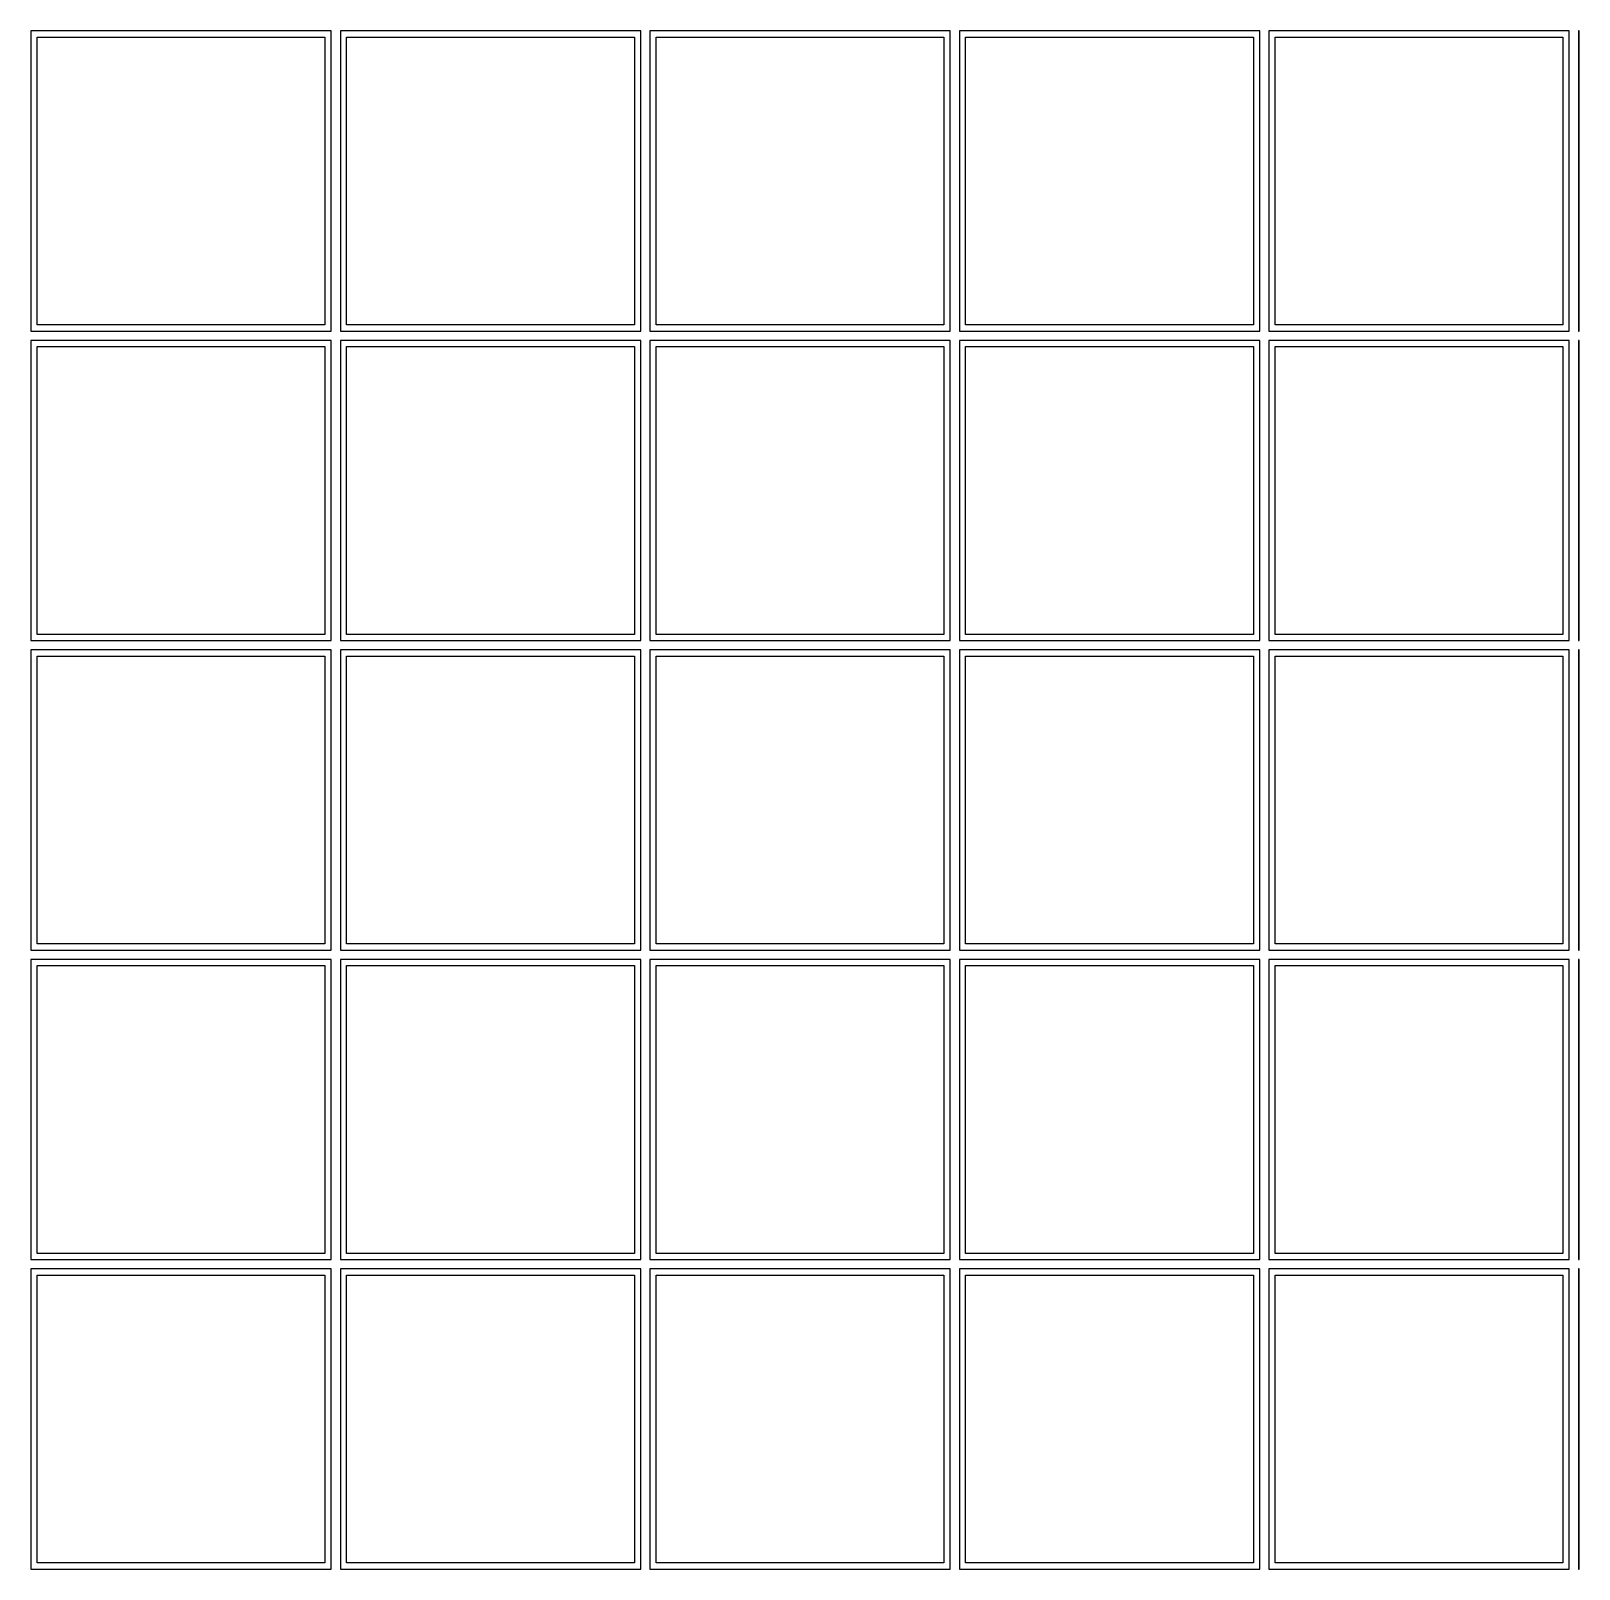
# Model space of a CAD drawing. Extents: x -169 to -28, y -170 to -29.
import ezdxf

# ---------------------------------------------------------------- set-up
doc = ezdxf.new("R2010")
doc.units = 0
doc.layers.get('0').update_dxf_attribs({"linetype": 'CONTINUOUS'})

msp = doc.modelspace()

# ---------------------------------------------------------------- linework, layer by layer
at = {"color": 7}
for points in [[(-168.724792, -29.327478), (-168.724792, -36.171367), (-168.724792, -43.015256), (-168.724792, -49.859144), (-168.724792, -56.703033), (-161.880903, -56.703033), (-155.037014, -56.703033), (-148.193125, -56.703033), (-141.349236, -56.703033), (-141.349236, -49.859144), (-141.349236, -43.015256), (-141.349236, -36.171367), (-141.349236, -29.327478), (-148.193125, -29.327478), (-155.037014, -29.327478), (-161.880903, -29.327478), (-168.724792, -29.327478), (-168.724792, -29.327478)], [(-140.502569, -29.327478), (-140.502569, -36.171367), (-140.502569, -43.015256), (-140.502569, -49.859144), (-140.502569, -56.703033), (-133.658681, -56.703033), (-126.814792, -56.703033), (-119.970903, -56.703033), (-113.127014, -56.703033), (-113.127014, -49.859144), (-113.127014, -43.015256), (-113.127014, -36.171367), (-113.127014, -29.327478), (-119.970903, -29.327478), (-126.814792, -29.327478), (-133.658681, -29.327478), (-140.502569, -29.327478), (-140.502569, -29.327478)], [(-112.280347, -29.327478), (-112.280347, -36.171367), (-112.280347, -43.015256), (-112.280347, -49.859144), (-112.280347, -56.703033), (-105.436458, -56.703033), (-98.592569, -56.703033), (-91.748681, -56.703033), (-84.904792, -56.703033), (-84.904792, -49.859144), (-84.904792, -43.015256), (-84.904792, -36.171367), (-84.904792, -29.327478), (-91.748681, -29.327478), (-98.592569, -29.327478), (-105.436458, -29.327478), (-112.280347, -29.327478), (-112.280347, -29.327478)], [(-84.058125, -29.327478), (-84.058125, -36.171367), (-84.058125, -43.015256), (-84.058125, -49.859144), (-84.058125, -56.703033), (-77.214236, -56.703033), (-70.370347, -56.703033), (-63.526458, -56.703033), (-56.682569, -56.703033), (-56.682569, -49.859144), (-56.682569, -43.015256), (-56.682569, -36.171367), (-56.682569, -29.327478), (-63.526458, -29.327478), (-70.370347, -29.327478), (-77.214236, -29.327478), (-84.058125, -29.327478), (-84.058125, -29.327478)], [(-55.835903, -29.327478), (-55.835903, -36.171367), (-55.835903, -43.015256), (-55.835903, -49.859144), (-55.835903, -56.703033), (-48.992014, -56.703033), (-42.148125, -56.703033), (-35.304236, -56.703033), (-28.460347, -56.703033), (-28.460347, -49.859144), (-28.460347, -43.015256), (-28.460347, -36.171367), (-28.460347, -29.327478), (-35.304236, -29.327478), (-42.148125, -29.327478), (-48.992014, -29.327478), (-55.835903, -29.327478), (-55.835903, -29.327478)], [(-27.613681, -29.327478), (-27.613681, -36.171367), (-27.613681, -43.015256), (-27.613681, -49.859144), (-27.613681, -56.703033), (-27.560764, -56.703033), (-27.560764, -29.327478), (-27.613681, -29.327478), (-27.613681, -29.327478)], [(-168.160347, -29.891922), (-161.598681, -29.891922), (-155.037014, -29.891922), (-148.475347, -29.891922), (-141.913681, -29.891922), (-141.913681, -36.453589), (-141.913681, -43.015256), (-141.913681, -49.576922), (-141.913681, -56.138589), (-148.475347, -56.138589), (-155.037014, -56.138589), (-161.598681, -56.138589), (-168.160347, -56.138589), (-168.160347, -49.576922), (-168.160347, -43.015256), (-168.160347, -36.453589), (-168.160347, -29.891922), (-168.160347, -29.891922)], [(-139.938125, -29.891922), (-133.376458, -29.891922), (-126.814792, -29.891922), (-120.253125, -29.891922), (-113.691458, -29.891922), (-113.691458, -36.453589), (-113.691458, -43.015256), (-113.691458, -49.576922), (-113.691458, -56.138589), (-120.253125, -56.138589), (-126.814792, -56.138589), (-133.376458, -56.138589), (-139.938125, -56.138589), (-139.938125, -49.576922), (-139.938125, -43.015256), (-139.938125, -36.453589), (-139.938125, -29.891922), (-139.938125, -29.891922)], [(-111.715903, -29.891922), (-105.154236, -29.891922), (-98.592569, -29.891922), (-92.030903, -29.891922), (-85.469236, -29.891922), (-85.469236, -36.453589), (-85.469236, -43.015256), (-85.469236, -49.576922), (-85.469236, -56.138589), (-92.030903, -56.138589), (-98.592569, -56.138589), (-105.154236, -56.138589), (-111.715903, -56.138589), (-111.715903, -49.576922), (-111.715903, -43.015256), (-111.715903, -36.453589), (-111.715903, -29.891922), (-111.715903, -29.891922)], [(-83.493681, -29.891922), (-76.932014, -29.891922), (-70.370347, -29.891922), (-63.808681, -29.891922), (-57.247014, -29.891922), (-57.247014, -36.453589), (-57.247014, -43.015256), (-57.247014, -49.576922), (-57.247014, -56.138589), (-63.808681, -56.138589), (-70.370347, -56.138589), (-76.932014, -56.138589), (-83.493681, -56.138589), (-83.493681, -49.576922), (-83.493681, -43.015256), (-83.493681, -36.453589), (-83.493681, -29.891922), (-83.493681, -29.891922)], [(-55.271458, -29.891922), (-48.709792, -29.891922), (-42.148125, -29.891922), (-35.586458, -29.891922), (-29.024792, -29.891922), (-29.024792, -36.453589), (-29.024792, -43.015256), (-29.024792, -49.576922), (-29.024792, -56.138589), (-35.586458, -56.138589), (-42.148125, -56.138589), (-48.709792, -56.138589), (-55.271458, -56.138589), (-55.271458, -49.576922), (-55.271458, -43.015256), (-55.271458, -36.453589), (-55.271458, -29.891922), (-55.271458, -29.891922)], [(-168.724792, -57.5497), (-168.724792, -64.393589), (-168.724792, -71.237478), (-168.724792, -78.081367), (-168.724792, -84.925256), (-161.880903, -84.925256), (-155.037014, -84.925256), (-148.193125, -84.925256), (-141.349236, -84.925256), (-141.349236, -78.081367), (-141.349236, -71.237478), (-141.349236, -64.393589), (-141.349236, -57.5497), (-148.193125, -57.5497), (-155.037014, -57.5497), (-161.880903, -57.5497), (-168.724792, -57.5497), (-168.724792, -57.5497)], [(-140.502569, -57.5497), (-140.502569, -64.393589), (-140.502569, -71.237478), (-140.502569, -78.081367), (-140.502569, -84.925256), (-133.658681, -84.925256), (-126.814792, -84.925256), (-119.970903, -84.925256), (-113.127014, -84.925256), (-113.127014, -78.081367), (-113.127014, -71.237478), (-113.127014, -64.393589), (-113.127014, -57.5497), (-119.970903, -57.5497), (-126.814792, -57.5497), (-133.658681, -57.5497), (-140.502569, -57.5497), (-140.502569, -57.5497)], [(-112.280347, -57.5497), (-112.280347, -64.393589), (-112.280347, -71.237478), (-112.280347, -78.081367), (-112.280347, -84.925256), (-105.436458, -84.925256), (-98.592569, -84.925256), (-91.748681, -84.925256), (-84.904792, -84.925256), (-84.904792, -78.081367), (-84.904792, -71.237478), (-84.904792, -64.393589), (-84.904792, -57.5497), (-91.748681, -57.5497), (-98.592569, -57.5497), (-105.436458, -57.5497), (-112.280347, -57.5497), (-112.280347, -57.5497)], [(-84.058125, -57.5497), (-84.058125, -64.393589), (-84.058125, -71.237478), (-84.058125, -78.081367), (-84.058125, -84.925256), (-77.214236, -84.925256), (-70.370347, -84.925256), (-63.526458, -84.925256), (-56.682569, -84.925256), (-56.682569, -78.081367), (-56.682569, -71.237478), (-56.682569, -64.393589), (-56.682569, -57.5497), (-63.526458, -57.5497), (-70.370347, -57.5497), (-77.214236, -57.5497), (-84.058125, -57.5497), (-84.058125, -57.5497)], [(-55.835903, -57.5497), (-55.835903, -64.393589), (-55.835903, -71.237478), (-55.835903, -78.081367), (-55.835903, -84.925256), (-48.992014, -84.925256), (-42.148125, -84.925256), (-35.304236, -84.925256), (-28.460347, -84.925256), (-28.460347, -78.081367), (-28.460347, -71.237478), (-28.460347, -64.393589), (-28.460347, -57.5497), (-35.304236, -57.5497), (-42.148125, -57.5497), (-48.992014, -57.5497), (-55.835903, -57.5497), (-55.835903, -57.5497)], [(-27.613681, -57.5497), (-27.613681, -64.393589), (-27.613681, -71.237478), (-27.613681, -78.081367), (-27.613681, -84.925256), (-27.560764, -84.925256), (-27.560764, -57.5497), (-27.613681, -57.5497), (-27.613681, -57.5497)], [(-168.160347, -58.114144), (-161.598681, -58.114144), (-155.037014, -58.114144), (-148.475347, -58.114144), (-141.913681, -58.114144), (-141.913681, -64.675811), (-141.913681, -71.237478), (-141.913681, -77.799144), (-141.913681, -84.360811), (-148.475347, -84.360811), (-155.037014, -84.360811), (-161.598681, -84.360811), (-168.160347, -84.360811), (-168.160347, -77.799144), (-168.160347, -71.237478), (-168.160347, -64.675811), (-168.160347, -58.114144), (-168.160347, -58.114144)], [(-139.938125, -58.114144), (-133.376458, -58.114144), (-126.814792, -58.114144), (-120.253125, -58.114144), (-113.691458, -58.114144), (-113.691458, -64.675811), (-113.691458, -71.237478), (-113.691458, -77.799144), (-113.691458, -84.360811), (-120.253125, -84.360811), (-126.814792, -84.360811), (-133.376458, -84.360811), (-139.938125, -84.360811), (-139.938125, -77.799144), (-139.938125, -71.237478), (-139.938125, -64.675811), (-139.938125, -58.114144), (-139.938125, -58.114144)], [(-111.715903, -58.114144), (-105.154236, -58.114144), (-98.592569, -58.114144), (-92.030903, -58.114144), (-85.469236, -58.114144), (-85.469236, -64.675811), (-85.469236, -71.237478), (-85.469236, -77.799144), (-85.469236, -84.360811), (-92.030903, -84.360811), (-98.592569, -84.360811), (-105.154236, -84.360811), (-111.715903, -84.360811), (-111.715903, -77.799144), (-111.715903, -71.237478), (-111.715903, -64.675811), (-111.715903, -58.114144), (-111.715903, -58.114144)], [(-83.493681, -58.114144), (-76.932014, -58.114144), (-70.370347, -58.114144), (-63.808681, -58.114144), (-57.247014, -58.114144), (-57.247014, -64.675811), (-57.247014, -71.237478), (-57.247014, -77.799144), (-57.247014, -84.360811), (-63.808681, -84.360811), (-70.370347, -84.360811), (-76.932014, -84.360811), (-83.493681, -84.360811), (-83.493681, -77.799144), (-83.493681, -71.237478), (-83.493681, -64.675811), (-83.493681, -58.114144), (-83.493681, -58.114144)], [(-55.271458, -58.114144), (-48.709792, -58.114144), (-42.148125, -58.114144), (-35.586458, -58.114144), (-29.024792, -58.114144), (-29.024792, -64.675811), (-29.024792, -71.237478), (-29.024792, -77.799144), (-29.024792, -84.360811), (-35.586458, -84.360811), (-42.148125, -84.360811), (-48.709792, -84.360811), (-55.271458, -84.360811), (-55.271458, -77.799144), (-55.271458, -71.237478), (-55.271458, -64.675811), (-55.271458, -58.114144), (-55.271458, -58.114144)], [(-168.724792, -85.771922), (-168.724792, -92.615811), (-168.724792, -99.4597), (-168.724792, -106.303589), (-168.724792, -113.147478), (-161.880903, -113.147478), (-155.037014, -113.147478), (-148.193125, -113.147478), (-141.349236, -113.147478), (-141.349236, -106.303589), (-141.349236, -99.4597), (-141.349236, -92.615811), (-141.349236, -85.771922), (-148.193125, -85.771922), (-155.037014, -85.771922), (-161.880903, -85.771922), (-168.724792, -85.771922), (-168.724792, -85.771922)], [(-140.502569, -85.771922), (-140.502569, -92.615811), (-140.502569, -99.4597), (-140.502569, -106.303589), (-140.502569, -113.147478), (-133.658681, -113.147478), (-126.814792, -113.147478), (-119.970903, -113.147478), (-113.127014, -113.147478), (-113.127014, -106.303589), (-113.127014, -99.4597), (-113.127014, -92.615811), (-113.127014, -85.771922), (-119.970903, -85.771922), (-126.814792, -85.771922), (-133.658681, -85.771922), (-140.502569, -85.771922), (-140.502569, -85.771922)], [(-112.280347, -85.771922), (-112.280347, -92.615811), (-112.280347, -99.4597), (-112.280347, -106.303589), (-112.280347, -113.147478), (-105.436458, -113.147478), (-98.592569, -113.147478), (-91.748681, -113.147478), (-84.904792, -113.147478), (-84.904792, -106.303589), (-84.904792, -99.4597), (-84.904792, -92.615811), (-84.904792, -85.771922), (-91.748681, -85.771922), (-98.592569, -85.771922), (-105.436458, -85.771922), (-112.280347, -85.771922), (-112.280347, -85.771922)], [(-84.058125, -85.771922), (-84.058125, -92.615811), (-84.058125, -99.4597), (-84.058125, -106.303589), (-84.058125, -113.147478), (-77.214236, -113.147478), (-70.370347, -113.147478), (-63.526458, -113.147478), (-56.682569, -113.147478), (-56.682569, -106.303589), (-56.682569, -99.4597), (-56.682569, -92.615811), (-56.682569, -85.771922), (-63.526458, -85.771922), (-70.370347, -85.771922), (-77.214236, -85.771922), (-84.058125, -85.771922), (-84.058125, -85.771922)], [(-55.835903, -85.771922), (-55.835903, -92.615811), (-55.835903, -99.4597), (-55.835903, -106.303589), (-55.835903, -113.147478), (-48.992014, -113.147478), (-42.148125, -113.147478), (-35.304236, -113.147478), (-28.460347, -113.147478), (-28.460347, -106.303589), (-28.460347, -99.4597), (-28.460347, -92.615811), (-28.460347, -85.771922), (-35.304236, -85.771922), (-42.148125, -85.771922), (-48.992014, -85.771922), (-55.835903, -85.771922), (-55.835903, -85.771922)], [(-27.613681, -85.771922), (-27.613681, -92.615811), (-27.613681, -99.4597), (-27.613681, -106.303589), (-27.613681, -113.147478), (-27.560764, -113.147478), (-27.560764, -85.771922), (-27.613681, -85.771922), (-27.613681, -85.771922)], [(-168.160347, -86.336367), (-161.598681, -86.336367), (-155.037014, -86.336367), (-148.475347, -86.336367), (-141.913681, -86.336367), (-141.913681, -92.898033), (-141.913681, -99.4597), (-141.913681, -106.021367), (-141.913681, -112.583033), (-148.475347, -112.583033), (-155.037014, -112.583033), (-161.598681, -112.583033), (-168.160347, -112.583033), (-168.160347, -106.021367), (-168.160347, -99.4597), (-168.160347, -92.898033), (-168.160347, -86.336367), (-168.160347, -86.336367)], [(-139.938125, -86.336367), (-133.376458, -86.336367), (-126.814792, -86.336367), (-120.253125, -86.336367), (-113.691458, -86.336367), (-113.691458, -92.898033), (-113.691458, -99.4597), (-113.691458, -106.021367), (-113.691458, -112.583033), (-120.253125, -112.583033), (-126.814792, -112.583033), (-133.376458, -112.583033), (-139.938125, -112.583033), (-139.938125, -106.021367), (-139.938125, -99.4597), (-139.938125, -92.898033), (-139.938125, -86.336367), (-139.938125, -86.336367)], [(-111.715903, -86.336367), (-105.154236, -86.336367), (-98.592569, -86.336367), (-92.030903, -86.336367), (-85.469236, -86.336367), (-85.469236, -92.898033), (-85.469236, -99.4597), (-85.469236, -106.021367), (-85.469236, -112.583033), (-92.030903, -112.583033), (-98.592569, -112.583033), (-105.154236, -112.583033), (-111.715903, -112.583033), (-111.715903, -106.021367), (-111.715903, -99.4597), (-111.715903, -92.898033), (-111.715903, -86.336367), (-111.715903, -86.336367)], [(-83.493681, -86.336367), (-76.932014, -86.336367), (-70.370347, -86.336367), (-63.808681, -86.336367), (-57.247014, -86.336367), (-57.247014, -92.898033), (-57.247014, -99.4597), (-57.247014, -106.021367), (-57.247014, -112.583033), (-63.808681, -112.583033), (-70.370347, -112.583033), (-76.932014, -112.583033), (-83.493681, -112.583033), (-83.493681, -106.021367), (-83.493681, -99.4597), (-83.493681, -92.898033), (-83.493681, -86.336367), (-83.493681, -86.336367)], [(-55.271458, -86.336367), (-48.709792, -86.336367), (-42.148125, -86.336367), (-35.586458, -86.336367), (-29.024792, -86.336367), (-29.024792, -92.898033), (-29.024792, -99.4597), (-29.024792, -106.021367), (-29.024792, -112.583033), (-35.586458, -112.583033), (-42.148125, -112.583033), (-48.709792, -112.583033), (-55.271458, -112.583033), (-55.271458, -106.021367), (-55.271458, -99.4597), (-55.271458, -92.898033), (-55.271458, -86.336367), (-55.271458, -86.336367)], [(-168.724792, -113.994144), (-168.724792, -120.838033), (-168.724792, -127.681922), (-168.724792, -134.525797), (-168.724792, -141.369686), (-161.880903, -141.369686), (-155.037014, -141.369686), (-148.193125, -141.369686), (-141.349236, -141.369686), (-141.349236, -134.525797), (-141.349236, -127.681922), (-141.349236, -120.838033), (-141.349236, -113.994144), (-148.193125, -113.994144), (-155.037014, -113.994144), (-161.880903, -113.994144), (-168.724792, -113.994144), (-168.724792, -113.994144)], [(-140.502569, -113.994144), (-140.502569, -120.838033), (-140.502569, -127.681922), (-140.502569, -134.525797), (-140.502569, -141.369686), (-133.658681, -141.369686), (-126.814792, -141.369686), (-119.970903, -141.369686), (-113.127014, -141.369686), (-113.127014, -134.525797), (-113.127014, -127.681922), (-113.127014, -120.838033), (-113.127014, -113.994144), (-119.970903, -113.994144), (-126.814792, -113.994144), (-133.658681, -113.994144), (-140.502569, -113.994144), (-140.502569, -113.994144)], [(-112.280347, -113.994144), (-112.280347, -120.838033), (-112.280347, -127.681922), (-112.280347, -134.525797), (-112.280347, -141.369686), (-105.436458, -141.369686), (-98.592569, -141.369686), (-91.748681, -141.369686), (-84.904792, -141.369686), (-84.904792, -134.525797), (-84.904792, -127.681922), (-84.904792, -120.838033), (-84.904792, -113.994144), (-91.748681, -113.994144), (-98.592569, -113.994144), (-105.436458, -113.994144), (-112.280347, -113.994144), (-112.280347, -113.994144)], [(-84.058125, -113.994144), (-84.058125, -120.838033), (-84.058125, -127.681922), (-84.058125, -134.525797), (-84.058125, -141.369686), (-77.214236, -141.369686), (-70.370347, -141.369686), (-63.526458, -141.369686), (-56.682569, -141.369686), (-56.682569, -134.525797), (-56.682569, -127.681922), (-56.682569, -120.838033), (-56.682569, -113.994144), (-63.526458, -113.994144), (-70.370347, -113.994144), (-77.214236, -113.994144), (-84.058125, -113.994144), (-84.058125, -113.994144)], [(-55.835903, -113.994144), (-55.835903, -120.838033), (-55.835903, -127.681922), (-55.835903, -134.525797), (-55.835903, -141.369686), (-48.992014, -141.369686), (-42.148125, -141.369686), (-35.304236, -141.369686), (-28.460347, -141.369686), (-28.460347, -134.525797), (-28.460347, -127.681922), (-28.460347, -120.838033), (-28.460347, -113.994144), (-35.304236, -113.994144), (-42.148125, -113.994144), (-48.992014, -113.994144), (-55.835903, -113.994144), (-55.835903, -113.994144)], [(-27.613681, -113.994144), (-27.613681, -120.838033), (-27.613681, -127.681922), (-27.613681, -134.525797), (-27.613681, -141.369686), (-27.560764, -141.369686), (-27.560764, -113.994144), (-27.613681, -113.994144), (-27.613681, -113.994144)], [(-168.160347, -114.558589), (-161.598681, -114.558589), (-155.037014, -114.558589), (-148.475347, -114.558589), (-141.913681, -114.558589), (-141.913681, -121.120256), (-141.913681, -127.681922), (-141.913681, -134.243575), (-141.913681, -140.805241), (-148.475347, -140.805241), (-155.037014, -140.805241), (-161.598681, -140.805241), (-168.160347, -140.805241), (-168.160347, -134.243575), (-168.160347, -127.681922), (-168.160347, -121.120256), (-168.160347, -114.558589), (-168.160347, -114.558589)], [(-139.938125, -114.558589), (-133.376458, -114.558589), (-126.814792, -114.558589), (-120.253125, -114.558589), (-113.691458, -114.558589), (-113.691458, -121.120256), (-113.691458, -127.681922), (-113.691458, -134.243575), (-113.691458, -140.805241), (-120.253125, -140.805241), (-126.814792, -140.805241), (-133.376458, -140.805241), (-139.938125, -140.805241), (-139.938125, -134.243575), (-139.938125, -127.681922), (-139.938125, -121.120256), (-139.938125, -114.558589), (-139.938125, -114.558589)], [(-111.715903, -114.558589), (-105.154236, -114.558589), (-98.592569, -114.558589), (-92.030903, -114.558589), (-85.469236, -114.558589), (-85.469236, -121.120256), (-85.469236, -127.681922), (-85.469236, -134.243575), (-85.469236, -140.805241), (-92.030903, -140.805241), (-98.592569, -140.805241), (-105.154236, -140.805241), (-111.715903, -140.805241), (-111.715903, -134.243575), (-111.715903, -127.681922), (-111.715903, -121.120256), (-111.715903, -114.558589), (-111.715903, -114.558589)], [(-83.493681, -114.558589), (-76.932014, -114.558589), (-70.370347, -114.558589), (-63.808681, -114.558589), (-57.247014, -114.558589), (-57.247014, -121.120256), (-57.247014, -127.681922), (-57.247014, -134.243575), (-57.247014, -140.805241), (-63.808681, -140.805241), (-70.370347, -140.805241), (-76.932014, -140.805241), (-83.493681, -140.805241), (-83.493681, -134.243575), (-83.493681, -127.681922), (-83.493681, -121.120256), (-83.493681, -114.558589), (-83.493681, -114.558589)], [(-55.271458, -114.558589), (-48.709792, -114.558589), (-42.148125, -114.558589), (-35.586458, -114.558589), (-29.024792, -114.558589), (-29.024792, -121.120256), (-29.024792, -127.681922), (-29.024792, -134.243575), (-29.024792, -140.805241), (-35.586458, -140.805241), (-42.148125, -140.805241), (-48.709792, -140.805241), (-55.271458, -140.805241), (-55.271458, -134.243575), (-55.271458, -127.681922), (-55.271458, -121.120256), (-55.271458, -114.558589), (-55.271458, -114.558589)], [(-168.724792, -142.216353), (-168.724792, -149.060241), (-168.724792, -155.90413), (-168.724792, -162.748019), (-168.724792, -169.591908), (-161.880903, -169.591908), (-155.037014, -169.591908), (-148.193125, -169.591908), (-141.349236, -169.591908), (-141.349236, -162.748019), (-141.349236, -155.90413), (-141.349236, -149.060241), (-141.349236, -142.216353), (-148.193125, -142.216353), (-155.037014, -142.216353), (-161.880903, -142.216353), (-168.724792, -142.216353), (-168.724792, -142.216353)], [(-140.502569, -142.216353), (-140.502569, -149.060241), (-140.502569, -155.90413), (-140.502569, -162.748019), (-140.502569, -169.591908), (-133.658681, -169.591908), (-126.814792, -169.591908), (-119.970903, -169.591908), (-113.127014, -169.591908), (-113.127014, -162.748019), (-113.127014, -155.90413), (-113.127014, -149.060241), (-113.127014, -142.216353), (-119.970903, -142.216353), (-126.814792, -142.216353), (-133.658681, -142.216353), (-140.502569, -142.216353), (-140.502569, -142.216353)], [(-112.280347, -142.216353), (-112.280347, -149.060241), (-112.280347, -155.90413), (-112.280347, -162.748019), (-112.280347, -169.591908), (-105.436458, -169.591908), (-98.592569, -169.591908), (-91.748681, -169.591908), (-84.904792, -169.591908), (-84.904792, -162.748019), (-84.904792, -155.90413), (-84.904792, -149.060241), (-84.904792, -142.216353), (-91.748681, -142.216353), (-98.592569, -142.216353), (-105.436458, -142.216353), (-112.280347, -142.216353), (-112.280347, -142.216353)], [(-84.058125, -142.216353), (-84.058125, -149.060241), (-84.058125, -155.90413), (-84.058125, -162.748019), (-84.058125, -169.591908), (-77.214236, -169.591908), (-70.370347, -169.591908), (-63.526458, -169.591908), (-56.682569, -169.591908), (-56.682569, -162.748019), (-56.682569, -155.90413), (-56.682569, -149.060241), (-56.682569, -142.216353), (-63.526458, -142.216353), (-70.370347, -142.216353), (-77.214236, -142.216353), (-84.058125, -142.216353), (-84.058125, -142.216353)], [(-55.835903, -142.216353), (-55.835903, -149.060241), (-55.835903, -155.90413), (-55.835903, -162.748019), (-55.835903, -169.591908), (-48.992014, -169.591908), (-42.148125, -169.591908), (-35.304236, -169.591908), (-28.460347, -169.591908), (-28.460347, -162.748019), (-28.460347, -155.90413), (-28.460347, -149.060241), (-28.460347, -142.216353), (-35.304236, -142.216353), (-42.148125, -142.216353), (-48.992014, -142.216353), (-55.835903, -142.216353), (-55.835903, -142.216353)], [(-27.613681, -142.216353), (-27.613681, -149.060241), (-27.613681, -155.90413), (-27.613681, -162.748019), (-27.613681, -169.591908), (-27.560764, -169.591908), (-27.560764, -142.216353), (-27.613681, -142.216353), (-27.613681, -142.216353)], [(-168.160347, -142.780797), (-161.598681, -142.780797), (-155.037014, -142.780797), (-148.475347, -142.780797), (-141.913681, -142.780797), (-141.913681, -149.342464), (-141.913681, -155.90413), (-141.913681, -162.465797), (-141.913681, -169.027464), (-148.475347, -169.027464), (-155.037014, -169.027464), (-161.598681, -169.027464), (-168.160347, -169.027464), (-168.160347, -162.465797), (-168.160347, -155.90413), (-168.160347, -149.342464), (-168.160347, -142.780797), (-168.160347, -142.780797)], [(-139.938125, -142.780797), (-133.376458, -142.780797), (-126.814792, -142.780797), (-120.253125, -142.780797), (-113.691458, -142.780797), (-113.691458, -149.342464), (-113.691458, -155.90413), (-113.691458, -162.465797), (-113.691458, -169.027464), (-120.253125, -169.027464), (-126.814792, -169.027464), (-133.376458, -169.027464), (-139.938125, -169.027464), (-139.938125, -162.465797), (-139.938125, -155.90413), (-139.938125, -149.342464), (-139.938125, -142.780797), (-139.938125, -142.780797)], [(-111.715903, -142.780797), (-105.154236, -142.780797), (-98.592569, -142.780797), (-92.030903, -142.780797), (-85.469236, -142.780797), (-85.469236, -149.342464), (-85.469236, -155.90413), (-85.469236, -162.465797), (-85.469236, -169.027464), (-92.030903, -169.027464), (-98.592569, -169.027464), (-105.154236, -169.027464), (-111.715903, -169.027464), (-111.715903, -162.465797), (-111.715903, -155.90413), (-111.715903, -149.342464), (-111.715903, -142.780797), (-111.715903, -142.780797)], [(-83.493681, -142.780797), (-76.932014, -142.780797), (-70.370347, -142.780797), (-63.808681, -142.780797), (-57.247014, -142.780797), (-57.247014, -149.342464), (-57.247014, -155.90413), (-57.247014, -162.465797), (-57.247014, -169.027464), (-63.808681, -169.027464), (-70.370347, -169.027464), (-76.932014, -169.027464), (-83.493681, -169.027464), (-83.493681, -162.465797), (-83.493681, -155.90413), (-83.493681, -149.342464), (-83.493681, -142.780797), (-83.493681, -142.780797)], [(-55.271458, -142.780797), (-48.709792, -142.780797), (-42.148125, -142.780797), (-35.586458, -142.780797), (-29.024792, -142.780797), (-29.024792, -149.342464), (-29.024792, -155.90413), (-29.024792, -162.465797), (-29.024792, -169.027464), (-35.586458, -169.027464), (-42.148125, -169.027464), (-48.709792, -169.027464), (-55.271458, -169.027464), (-55.271458, -162.465797), (-55.271458, -155.90413), (-55.271458, -149.342464), (-55.271458, -142.780797), (-55.271458, -142.780797)]]:
    msp.add_lwpolyline(points, dxfattribs=at)

doc.saveas('drawing.dxf')
